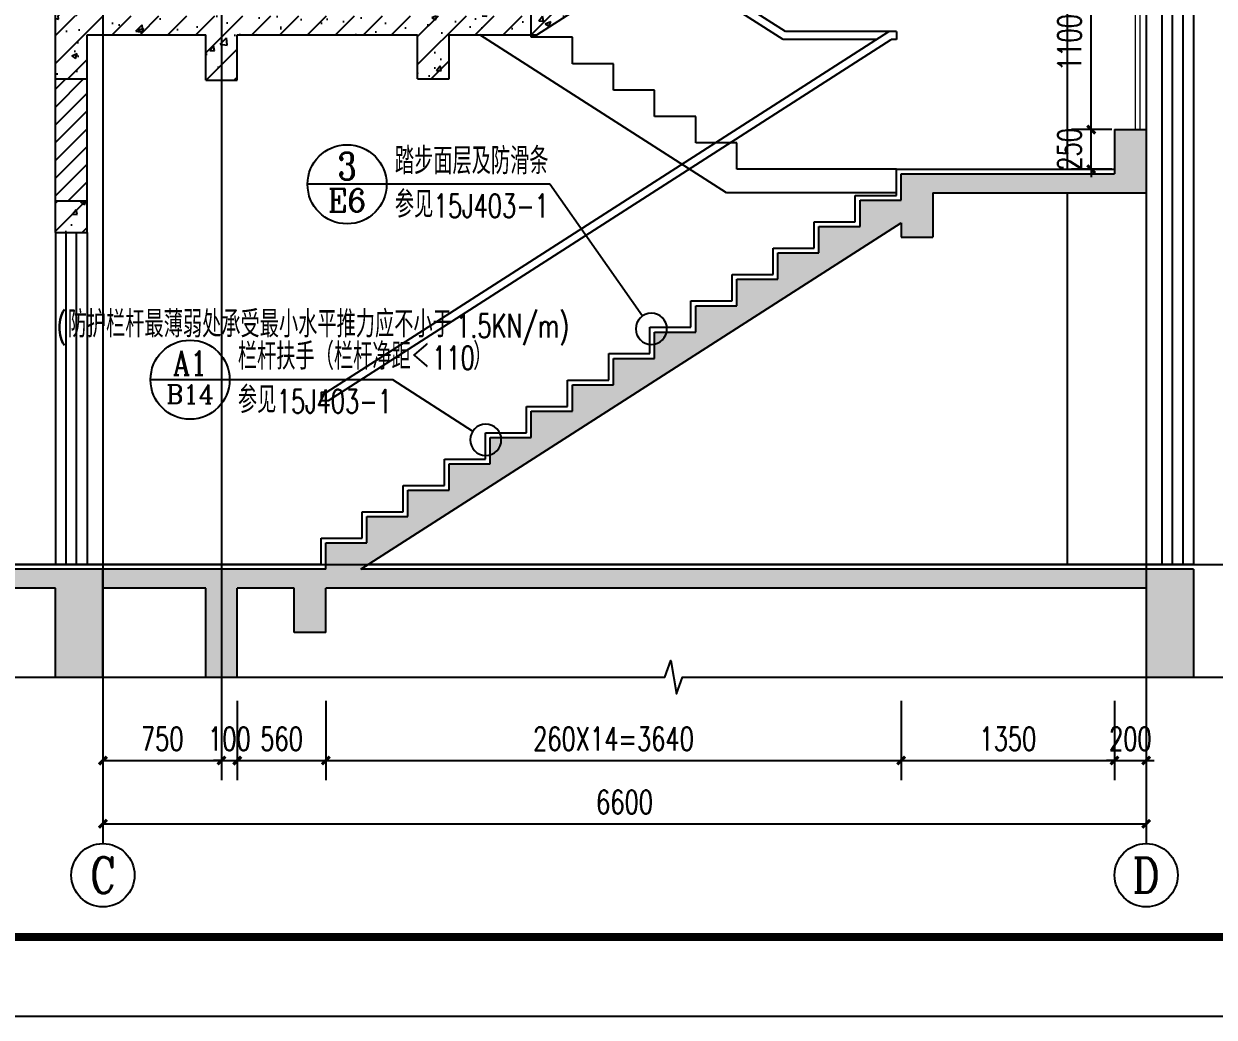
# Model space of a CAD drawing. Extents: x 1738711 to 2346805, y 1189731 to 2516152.
# Drawn here: x 1947826 to 1955357, y 1368210 to 1374490 of the extents above; entities that cross this region are included whole.
import ezdxf
from ezdxf.enums import TextEntityAlignment as Align

# ---------------------------------------------------------------- set-up
doc = ezdxf.new("R2010")
doc.units = 0
doc.header["$LTSCALE"] = 1000
doc.header["$MEASUREMENT"] = 0
doc.linetypes.add('复件 140224通州运河二期售楼部条件图_t3$0$X-ME SHAFT SH$0$X-B2$0$WATER_LINE', pattern=[0])
for name, color, linetype in [('AXIS', 3, 'Continuous'), ('AXIS_TEXT', 7, 'Continuous'), ('DIM_IDEN', 3, 'Continuous'), ('DIM_SYMB', 3, 'Continuous'), ('DOTE', 1, 'Continuous'), ('PUB_DIM', 3, 'Continuous'), ('PUB_HATCH', 8, 'Continuous'), ('PUB_TEXT', 7, 'Continuous'), ('S_E_STAIR', 4, 'Continuous'), ('TK', 4, 'Continuous'), ('WALL', 40, 'Continuous'), ('WINDOW', 144, 'Continuous'), ('切线', 35, 'Continuous'), ('看线', 8, 'Continuous')]:
    doc.layers.add(name, color=color, linetype=linetype)
doc.layers.add('栏杆', color=6, linetype='Continuous', lineweight=15)
doc.styles.add('_TCH_AXIS', font='COMPLEX', dxfattribs={"bigfont": 'GBCBIG'})
doc.styles.add('_TCH_DIM', font='SIMPLEX', dxfattribs={"bigfont": 'GBCBIG'})
doc.styles.add('_TCH_DIM_T3', font='SIMPLEX', dxfattribs={"width": 0.705882, "bigfont": 'GBCBIG'})
doc.styles.add('_TCH_LABEL', font='COMPLEX', dxfattribs={"bigfont": 'GBCBIG'})
doc.styles.add('COMPLEX', font='COMPLEX')
doc.styles.add('宋体', font='SIMSUN.TTF', dxfattribs={"width": 0.75})
doc.dimstyles.new('_TCH_ARCH&&50', dxfattribs={"dimtxt": 148.75, "dimasz": 50, "dimexe": 125, "dimexo": 150, "dimgap": 63.125, "dimtad": 1, "dimdec": 0, "dimzin": 0, "dimdsep": 46, "dimtxsty": '_TCH_DIM_T3', "dimblk": 'ARCHTICK', "dimcen": 0.09, "dimclrt": 7, "dimazin": 2, "dimtfac": 1, "dimtdec": 0, "dimtix": 1, "dimtmove": 2, "dimatfit": 3, "dimfxl": 50, "dimtolj": 1, "dimtzin": 0, "dimarcsym": 0})

# ---------------------------------------------------------------- blocks, each defined once
blk = doc.blocks.new('hjashrtahreahe')
at = {"layer": 'TK', "color": 7, "const_width": 25}
blk.add_lwpolyline([(0, 59400), (84100, 59400), (84100, 0), (0, 0)], close=True, dxfattribs=at)
at = {"layer": 'TK', "color": 3, "const_width": 100}
blk.add_lwpolyline([(2500, 1000), (2500, 58400), (83100, 58400), (83100, 1000)], close=True, dxfattribs=at)
at = {"layer": 'TK', "style": '宋体', "width": 0.75}
for tag, height, p in [('项目负责人', 350, (6003, 57089)), ('专业负责人', 350, (6003, 56224)), ('设计人', 350, (6003, 55419)), ('版号1', 250, (77304, 22193)), ('时间1', 250, (82405, 22193)), ('版号2', 250, (77304, 21593)), ('时间2', 250, (82405, 21593)), ('版号3', 250, (77304, 20993)), ('时间3', 250, (82405, 20993)), ('建筑会签', 0.0001, (78978, 2403)), ('电气会签', 0.0001, (82128, 2403)), ('结构会签', 0.0001, (78978, 1803)), ('暖通会签', 0.0001, (82128, 1803)), ('给排水会签', 0.0001, (78978, 1250)), ('智能化会签', 0.0001, (82128, 1250))]:
    blk.add_attdef(tag, text='', height=height, dxfattribs=at).set_placement(p, align=Align.CENTER)
for tag, p in [('合作设计单位', (80816, 48986)), ('版号说明1', (79854, 22318)), ('版号说明2', (79854, 21718)), ('版号说明3', (79854, 21118)), ('浙江绿储科技有限公司', (80545, 16036)), ('百兆瓦级集中式熔盐储能关键', (80545, 14953)), ('设备研发及制造基地项目', (80545, 14603)), ('1#研发楼', (80545, 13636)), ('图名', (80545, 12436)), ('工程编号', (78978, 11461)), ('子项编号', (82128, 11461)), ('建筑', (78978, 10711)), ('图号', (82128, 10711)), ('施工图', (78978, 9961)), ('2023.03', (82128, 9961)), ('审定', (79353, 8461)), ('审核', (79353, 7711)), ('工程负责', (79353, 6961)), ('专业负责', (79353, 6211)), ('设计', (79353, 5461)), ('制图', (79353, 4711)), ('校对', (79353, 3961))]:
    blk.add_attdef(tag, text='', height=250, dxfattribs=at).set_placement(p, align=Align.MIDDLE_CENTER)
blk = doc.blocks.new('_ArchTick')
at = {"color": 0, "linetype": 'ByBlock', "const_width": 0.4}
blk.add_lwpolyline([(-0.5, -0.5), (0.5, 0.5)], dxfattribs=at)
blk = doc.blocks.new('*D288')
at = {"layer": 'Defpoints', "color": 0, "transparency": 16777216}
for p in [(1954579.4, 1373821.6), (1954859.2, 1373821.6), (1954859.2, 1373571.6)]:
    blk.add_point(p, dxfattribs=at)
at = {"layer": 'PUB_DIM', "color": 0, "lineweight": -2, "transparency": 16777216}
for p, q in [((1954709.2, 1373821.6), (1954454.4, 1373821.6)), ((1954579.4, 1373821.6), (1954579.4, 1373871.6)), ((1954579.4, 1373571.6), (1954579.4, 1373821.6)), ((1954709.2, 1373571.6), (1954454.4, 1373571.6)), ((1954579.4, 1373571.6), (1954579.4, 1373521.6))]:
    blk.add_line(p, q, dxfattribs=at)
at = {"layer": 'PUB_DIM', "color": 0, "lineweight": -2, "transparency": 16777216, "xscale": 50, "yscale": 50, "zscale": 50}
for p, rotation in [((1954579.4, 1373821.6), 270), ((1954579.4, 1373571.6), 90)]:
    blk.add_blockref('_ArchTick', p, dxfattribs=dict(at, rotation=rotation))
at = {"layer": 'PUB_DIM', "color": 7, "transparency": 16777216, "insert": (1954441.9, 1373696.6), "char_height": 148.75, "attachment_point": 5, "rotation": 90, "style": '_TCH_DIM_T3'}
blk.add_mtext('\\A1;250', dxfattribs=at)
blk = doc.blocks.new('*D289')
at = {"layer": 'Defpoints', "color": 0, "transparency": 16777216}
for p in [(1954579.4, 1374921.6), (1954859.2, 1374921.6), (1954859.2, 1373821.6)]:
    blk.add_point(p, dxfattribs=at)
at = {"layer": 'PUB_DIM', "color": 0, "lineweight": -2, "transparency": 16777216}
for p, q in [((1954709.2, 1374921.6), (1954454.4, 1374921.6)), ((1954579.4, 1373821.6), (1954579.4, 1374921.6)), ((1954709.2, 1373821.6), (1954454.4, 1373821.6))]:
    blk.add_line(p, q, dxfattribs=at)
at = {"layer": 'PUB_DIM', "color": 0, "lineweight": -2, "transparency": 16777216, "xscale": 50, "yscale": 50, "zscale": 50}
for p, rotation in [((1954579.4, 1374921.6), 90), ((1954579.4, 1373821.6), 270)]:
    blk.add_blockref('_ArchTick', p, dxfattribs=dict(at, rotation=rotation))
at = {"layer": 'PUB_DIM', "color": 7, "transparency": 16777216, "insert": (1954441.9, 1374371.6), "char_height": 148.75, "attachment_point": 5, "rotation": 90, "style": '_TCH_DIM_T3'}
blk.add_mtext('\\A1;1100', dxfattribs=at)
blk = doc.blocks.new('*D1369')
at = {"layer": 'Defpoints', "color": 0, "transparency": 16777216}
for p in [(1948326.9, 1369833.9), (1954926.9, 1369833.9), (1954926.9, 1369432.4)]:
    blk.add_point(p, dxfattribs=at)
at = {"layer": 'PUB_DIM', "color": 0, "lineweight": -2, "transparency": 16777216}
for p, q in [((1948326.9, 1369683.9), (1948326.9, 1369307.4)), ((1954926.9, 1369683.9), (1954926.9, 1369307.4)), ((1948326.9, 1369432.4), (1954926.9, 1369432.4))]:
    blk.add_line(p, q, dxfattribs=at)
at = {"layer": 'PUB_DIM', "color": 0, "lineweight": -2, "transparency": 16777216, "xscale": 50, "yscale": 50, "zscale": 50, "rotation": 180}
blk.add_blockref('_ArchTick', (1948326.9, 1369432.4), dxfattribs=at)
at = {"layer": 'PUB_DIM', "color": 0, "lineweight": -2, "transparency": 16777216, "xscale": 50, "yscale": 50, "zscale": 50}
blk.add_blockref('_ArchTick', (1954926.9, 1369432.4), dxfattribs=at)
at = {"layer": 'PUB_DIM', "color": 7, "transparency": 16777216, "insert": (1951626.9, 1369569.9), "char_height": 148.75, "attachment_point": 5, "style": '_TCH_DIM_T3'}
blk.add_mtext('\\A1;6600', dxfattribs=at)
blk = doc.blocks.new('*D1370')
at = {"layer": 'Defpoints', "color": 0, "transparency": 16777216}
for p in [(1948326.9, 1370359.2), (1949076.9, 1370359.2), (1949076.9, 1369832.4)]:
    blk.add_point(p, dxfattribs=at)
at = {"layer": 'PUB_DIM', "color": 0, "lineweight": -2, "transparency": 16777216}
for p, q in [((1948326.9, 1370209.2), (1948326.9, 1369707.4)), ((1949076.9, 1370209.2), (1949076.9, 1369707.4)), ((1948326.9, 1369832.4), (1949076.9, 1369832.4))]:
    blk.add_line(p, q, dxfattribs=at)
at = {"layer": 'PUB_DIM', "color": 0, "lineweight": -2, "transparency": 16777216, "xscale": 50, "yscale": 50, "zscale": 50, "rotation": 180}
blk.add_blockref('_ArchTick', (1948326.9, 1369832.4), dxfattribs=at)
at = {"layer": 'PUB_DIM', "color": 0, "lineweight": -2, "transparency": 16777216, "xscale": 50, "yscale": 50, "zscale": 50}
blk.add_blockref('_ArchTick', (1949076.9, 1369832.4), dxfattribs=at)
at = {"layer": 'PUB_DIM', "color": 7, "transparency": 16777216, "insert": (1948701.9, 1369969.9), "char_height": 148.75, "attachment_point": 5, "style": '_TCH_DIM_T3'}
blk.add_mtext('\\A1;750', dxfattribs=at)
blk = doc.blocks.new('*D1371')
at = {"layer": 'Defpoints', "color": 0, "transparency": 16777216}
for p in [(1949076.9, 1370359.2), (1949176.9, 1370359.2), (1949176.9, 1369832.4)]:
    blk.add_point(p, dxfattribs=at)
at = {"layer": 'PUB_DIM', "color": 0, "lineweight": -2, "transparency": 16777216}
for p, q in [((1949076.9, 1370209.2), (1949076.9, 1369707.4)), ((1949176.9, 1370209.2), (1949176.9, 1369707.4)), ((1949076.9, 1369832.4), (1949026.9, 1369832.4)), ((1949076.9, 1369832.4), (1949176.9, 1369832.4)), ((1949176.9, 1369832.4), (1949226.9, 1369832.4))]:
    blk.add_line(p, q, dxfattribs=at)
at = {"layer": 'PUB_DIM', "color": 0, "lineweight": -2, "transparency": 16777216, "xscale": 50, "yscale": 50, "zscale": 50}
blk.add_blockref('_ArchTick', (1949076.9, 1369832.4), dxfattribs=at)
at = {"layer": 'PUB_DIM', "color": 0, "lineweight": -2, "transparency": 16777216, "xscale": 50, "yscale": 50, "zscale": 50, "rotation": 180}
blk.add_blockref('_ArchTick', (1949176.9, 1369832.4), dxfattribs=at)
at = {"layer": 'PUB_DIM', "color": 7, "transparency": 16777216, "insert": (1949126.9, 1369969.9), "char_height": 148.75, "attachment_point": 5, "style": '_TCH_DIM_T3'}
blk.add_mtext('\\A1;100', dxfattribs=at)
blk = doc.blocks.new('*D1372')
at = {"layer": 'Defpoints', "color": 0, "transparency": 16777216}
for p in [(1949176.9, 1370359.2), (1949736.9, 1370359.2), (1949736.9, 1369832.4)]:
    blk.add_point(p, dxfattribs=at)
at = {"layer": 'PUB_DIM', "color": 0, "lineweight": -2, "transparency": 16777216}
for p, q in [((1949176.9, 1370209.2), (1949176.9, 1369707.4)), ((1949736.9, 1370209.2), (1949736.9, 1369707.4)), ((1949176.9, 1369832.4), (1949736.9, 1369832.4))]:
    blk.add_line(p, q, dxfattribs=at)
at = {"layer": 'PUB_DIM', "color": 0, "lineweight": -2, "transparency": 16777216, "xscale": 50, "yscale": 50, "zscale": 50, "rotation": 180}
blk.add_blockref('_ArchTick', (1949176.9, 1369832.4), dxfattribs=at)
at = {"layer": 'PUB_DIM', "color": 0, "lineweight": -2, "transparency": 16777216, "xscale": 50, "yscale": 50, "zscale": 50}
blk.add_blockref('_ArchTick', (1949736.9, 1369832.4), dxfattribs=at)
at = {"layer": 'PUB_DIM', "color": 7, "transparency": 16777216, "insert": (1949456.9, 1369969.9), "char_height": 148.75, "attachment_point": 5, "style": '_TCH_DIM_T3'}
blk.add_mtext('\\A1;560', dxfattribs=at)
blk = doc.blocks.new('*D1373')
at = {"layer": 'Defpoints', "color": 0, "transparency": 16777216}
for p in [(1949736.9, 1370359.2), (1953376.9, 1370359.2), (1953376.9, 1369832.4)]:
    blk.add_point(p, dxfattribs=at)
at = {"layer": 'PUB_DIM', "color": 0, "lineweight": -2, "transparency": 16777216}
for p, q in [((1949736.9, 1370209.2), (1949736.9, 1369707.4)), ((1953376.9, 1370209.2), (1953376.9, 1369707.4)), ((1949736.9, 1369832.4), (1953376.9, 1369832.4))]:
    blk.add_line(p, q, dxfattribs=at)
at = {"layer": 'PUB_DIM', "color": 0, "lineweight": -2, "transparency": 16777216, "xscale": 50, "yscale": 50, "zscale": 50, "rotation": 180}
blk.add_blockref('_ArchTick', (1949736.9, 1369832.4), dxfattribs=at)
at = {"layer": 'PUB_DIM', "color": 0, "lineweight": -2, "transparency": 16777216, "xscale": 50, "yscale": 50, "zscale": 50}
blk.add_blockref('_ArchTick', (1953376.9, 1369832.4), dxfattribs=at)
at = {"layer": 'PUB_DIM', "color": 7, "transparency": 16777216, "insert": (1951556.9, 1369969.9), "char_height": 148.75, "attachment_point": 5, "style": '_TCH_DIM_T3'}
blk.add_mtext('\\A1;260X14=3640', dxfattribs=at)
blk = doc.blocks.new('*D1374')
at = {"layer": 'Defpoints', "color": 0, "transparency": 16777216}
for p in [(1953376.9, 1370359.2), (1954726.9, 1370359.2), (1954726.9, 1369832.4)]:
    blk.add_point(p, dxfattribs=at)
at = {"layer": 'PUB_DIM', "color": 0, "lineweight": -2, "transparency": 16777216}
for p, q in [((1953376.9, 1370209.2), (1953376.9, 1369707.4)), ((1954726.9, 1370209.2), (1954726.9, 1369707.4)), ((1953376.9, 1369832.4), (1954726.9, 1369832.4))]:
    blk.add_line(p, q, dxfattribs=at)
at = {"layer": 'PUB_DIM', "color": 0, "lineweight": -2, "transparency": 16777216, "xscale": 50, "yscale": 50, "zscale": 50, "rotation": 180}
blk.add_blockref('_ArchTick', (1953376.9, 1369832.4), dxfattribs=at)
at = {"layer": 'PUB_DIM', "color": 0, "lineweight": -2, "transparency": 16777216, "xscale": 50, "yscale": 50, "zscale": 50}
blk.add_blockref('_ArchTick', (1954726.9, 1369832.4), dxfattribs=at)
at = {"layer": 'PUB_DIM', "color": 7, "transparency": 16777216, "insert": (1954051.9, 1369969.9), "char_height": 148.75, "attachment_point": 5, "style": '_TCH_DIM_T3'}
blk.add_mtext('\\A1;1350', dxfattribs=at)
blk = doc.blocks.new('*D1375')
at = {"layer": 'Defpoints', "color": 0, "transparency": 16777216}
for p in [(1954726.9, 1370359.2), (1954926.9, 1370359.2), (1954926.9, 1369832.4)]:
    blk.add_point(p, dxfattribs=at)
at = {"layer": 'PUB_DIM', "color": 0, "lineweight": -2, "transparency": 16777216}
for p, q in [((1954726.9, 1370209.2), (1954726.9, 1369707.4)), ((1954926.9, 1370209.2), (1954926.9, 1369707.4)), ((1954726.9, 1369832.4), (1954676.9, 1369832.4)), ((1954726.9, 1369832.4), (1954926.9, 1369832.4)), ((1954926.9, 1369832.4), (1954976.9, 1369832.4))]:
    blk.add_line(p, q, dxfattribs=at)
at = {"layer": 'PUB_DIM', "color": 0, "lineweight": -2, "transparency": 16777216, "xscale": 50, "yscale": 50, "zscale": 50}
blk.add_blockref('_ArchTick', (1954726.9, 1369832.4), dxfattribs=at)
at = {"layer": 'PUB_DIM', "color": 0, "lineweight": -2, "transparency": 16777216, "xscale": 50, "yscale": 50, "zscale": 50, "rotation": 180}
blk.add_blockref('_ArchTick', (1954926.9, 1369832.4), dxfattribs=at)
at = {"layer": 'PUB_DIM', "color": 7, "transparency": 16777216, "insert": (1954826.9, 1369969.9), "char_height": 148.75, "attachment_point": 5, "style": '_TCH_DIM_T3'}
blk.add_mtext('\\A1;200', dxfattribs=at)
blk = doc.blocks.new('_AXISO')
blk.add_circle((0, 0), 0.5)
at = {"layer": 'AXIS_TEXT', "style": 'COMPLEX', "width": 1.041667}
blk.add_attdef('A', text='', height=0.56, dxfattribs=at).set_placement((-0.25, -0.28), (0.25, -0.28), align=Align.FIT)

msp = doc.modelspace()

# ---------------------------------------------------------------- hatches: boundary and pattern name
at = {"layer": 'PUB_HATCH', "linetype": '复件 140224通州运河二期售楼部条件图_t3$0$X-ME SHAFT SH$0$X-B2$0$WATER_LINE'}
h = msp.add_hatch(dxfattribs=at)
h.set_pattern_fill('ANSI31', color=256, scale=50, style=0)
h.set_pattern_definition([(45, (0, 0), (-56.1266008, 56.1266008), [])])
h.paths.add_polyline_path([(1948226.9, 1380171.6), (1948026.9, 1380171.6), (1948026.9, 1377021.6), (1948226.9, 1377021.6)])
h.paths.add_polyline_path([(1948226.9, 1376271.6), (1948026.9, 1376271.6), (1948026.9, 1374541.6), (1948226.9, 1374541.6)])
h.paths.add_polyline_path([(1948226.9, 1374141.6), (1948026.9, 1374141.6), (1948026.9, 1373371.6), (1948226.9, 1373371.6)])
h.paths.add_polyline_path([(1948026.9, 1384821.6), (1948226.9, 1384821.6), (1948226.9, 1387971.6), (1948026.9, 1387971.6)])
h.paths.add_polyline_path([(1948226.9, 1384071.6), (1948026.9, 1384071.6), (1948026.9, 1380921.6), (1948226.9, 1380921.6)])
h.paths.add_polyline_path([(1948026.9, 1392671.6), (1948226.9, 1392671.6), (1948226.9, 1395671.6), (1948026.9, 1395671.6)])
h.paths.add_polyline_path([(1948226.9, 1391871.6), (1948026.9, 1391871.6), (1948026.9, 1388721.6), (1948226.9, 1388721.6)])
h = msp.add_hatch(dxfattribs=at)
h.set_pattern_fill('钢筋混凝土', color=256, scale=50, style=0)
h.set_pattern_definition([(45, (1948134.23, 1373287.23), (-88.3883, 88.3883), []), (50, (1948134.23, 1373287.23), (358.63, -31.376), [37.5, -412.5]), (355, (1948134.23, 1373287.23), (-69.376, 376.096), [30, -330]), (100.4514, (1948164.1, 1373284.6), (289.255, 344.72), [31.87, -350.571]), (46.184, (1948134.23, 1373387.23), (533.62, -82.76), [56.25, -618.75]), (96.6356, (1948178.7, 1373380.33), (467.33, 487.06), [47.805, -525.856]), (351.184, (1948134.23, 1373387.2), (467.33, 487.06), [45, -495]), (21, (1948184.23, 1373362.23), (298.454, -201.309), [37.5, -412.5]), (326, (1948184.23, 1373362.23), (121.658, 362.575), [30, -330]), (71.4514, (1948209.1, 1373345.45), (420.111, 161.265), [31.87, -350.571]), (37.5, (1948134.23, 1373287.23), (6.08, 166.447), [0, -326, 0, -335, 0, -331.25]), (7.5, (1948134.23, 1373287.23), (131.5348, 197.206), [0, -191, 0, -318.5, 0, -126.25]), (327.5, (1948022.73, 1373287.23), (266.9112, -11.2774), [0, -125, 0, -390, 0, -517.5]), (317.5, (1947972.73, 1373287.23), (291.593, 50.0525), [0, -162.5, 0, -259, 0, -367.5])])
h.paths.add_polyline_path([(1948226.9, 1373371.6), (1948026.9, 1373371.6), (1948026.9, 1373171.6), (1948226.9, 1373171.6)])
h.paths.add_polyline_path([(1953376.9, 1375899.1), (1953376.9, 1375808.3), (1953576.9, 1375808.3), (1953576.9, 1376088.3), (1954926.9, 1376088.3), (1954926.9, 1376271.6), (1955226.9, 1376271.6), (1955226.9, 1377171.6), (1955026.9, 1377171.6), (1955026.9, 1377021.6), (1954726.9, 1377021.6), (1954726.9, 1376208.3), (1953376.9, 1376208.3), (1953376.9, 1376041.6), (1953116.9, 1376041.6), (1953116.9, 1375875), (1952856.9, 1375875), (1952856.9, 1375708.3), (1952596.9, 1375708.3), (1952596.9, 1375541.6), (1952336.9, 1375541.6), (1952336.9, 1375375), (1952076.9, 1375375), (1952076.9, 1375208.3), (1951816.9, 1375208.3), (1951816.9, 1375041.6), (1951556.9, 1375041.6), (1951556.9, 1374875), (1951296.9, 1374875), (1951296.9, 1374708.3), (1951036.9, 1374708.3), (1951036.9, 1374541.6), (1948026.9, 1374541.6), (1948026.9, 1374141.6), (1948226.9, 1374141.6), (1948226.9, 1374421.6), (1948976.9, 1374421.6), (1948976.9, 1374133.9), (1949176.9, 1374133.9), (1949176.9, 1374421.6), (1950316.9, 1374421.6), (1950316.9, 1374141.6), (1950516.9, 1374141.6), (1950516.9, 1374421.6), (1951072.1, 1374421.6)])
h = msp.add_hatch(dxfattribs=at)
h.set_pattern_fill('钢筋混凝土', color=256, scale=50, style=0)
h.set_pattern_definition([(45, (0, 0), (-88.3883476, 88.3883476), []), (50, (0, 0), (358.63009, -31.376067), [37.5, -412.5]), (355, (0, 0), (-69.375667, 376.096067), [30, -330]), (100.4514, (29.9, -2.6), (289.25469, 344.71977), [31.870095, -350.571056]), (46.1842, (0, 100), (533.620524, -82.75951), [56.25, -618.75]), (96.6356, (44.47, 93.1), (467.33135, 487.05894), [47.80514, -525.8565]), (351.1842, (0, 100), (467.33097, 487.0593), [45, -495]), (21, (50, 75), (298.453526, -201.309445), [37.5, -412.5]), (326, (50, 75), (121.657666, 362.57502), [30, -330]), (71.4514, (74.87, 58.22), (420.111314, 161.26525), [31.870095, -350.571056]), (37.5, (0, 0), (6.079928, 166.446927), [0, -326, 0, -335, 0, -331.25]), (7.5, (0, 0), (131.534769, 197.205856), [0, -191, 0, -318.5, 0, -126.25]), (327.5, (-111.5, 0), (266.911218, -11.277436), [0, -125, 0, -390, 0, -517.5]), (317.5, (-161.5, 0), (291.593085, 50.052491), [0, -162.5, 0, -259, 0, -367.5])])
h.paths.add_polyline_path([(1948326.9, 1371041.6), (1946990.9, 1371041.6), (1946990.9, 1370921.6), (1948026.9, 1370921.6), (1948026.9, 1370359.2), (1948326.9, 1370359.2), (1948326.9, 1370921.6)])
h.paths.add_polyline_path([(1955226.9, 1371041.6), (1949959.3, 1371041.6), (1953376.9, 1373232.4), (1953376.9, 1373141.6), (1953576.9, 1373141.6), (1953576.9, 1373421.6), (1954926.9, 1373421.6), (1954926.9, 1373821.6), (1954726.9, 1373821.6), (1954726.9, 1373541.6), (1953376.9, 1373541.6), (1953376.9, 1373375), (1953116.9, 1373375), (1953116.9, 1373208.3), (1952856.9, 1373208.3), (1952856.9, 1373041.6), (1952596.9, 1373041.6), (1952596.9, 1372875), (1952336.9, 1372875), (1952336.9, 1372708.3), (1952076.9, 1372708.3), (1952076.9, 1372541.6), (1951816.9, 1372541.6), (1951816.9, 1372375), (1951556.9, 1372375), (1951556.9, 1372208.3), (1951296.9, 1372208.3), (1951296.9, 1372041.6), (1951036.9, 1372041.6), (1951036.9, 1371875), (1950776.9, 1371875), (1950776.9, 1371708.3), (1950516.9, 1371708.3), (1950516.9, 1371541.6), (1950256.9, 1371541.6), (1950256.9, 1371375), (1949996.9, 1371375), (1949996.9, 1371208.3), (1949736.9, 1371208.3), (1949736.9, 1371041.6), (1948326.9, 1371041.6), (1948326.9, 1370921.6), (1948976.9, 1370921.6), (1948976.9, 1370359.2), (1949176.9, 1370359.2), (1949176.9, 1370921.6), (1949536.9, 1370921.6), (1949536.9, 1370641.6), (1949736.9, 1370641.6), (1949736.9, 1370921.6), (1954926.9, 1370921.6), (1954926.9, 1370359.2), (1955226.9, 1370359.2)])

# ---------------------------------------------------------------- linework, layer by layer
at = {"layer": 'AXIS'}
for p, q in [((1948326.9, 1370198), (1948326.9, 1369307.4)), ((1954926.9, 1370198), (1954926.9, 1369307.4))]:
    msp.add_line(p, q, dxfattribs=at)
at = {"layer": 'DIM_IDEN'}
for p, q in [((1950121.4, 1373475.9), (1949621.4, 1373475.9)), ((1951153.9, 1373475.9), (1950121.4, 1373475.9)), ((1951739.8, 1372642.4), (1951153.9, 1373475.9)), ((1949128.2, 1372240.3), (1948628.2, 1372240.3)), ((1950160.7, 1372240.3), (1949128.2, 1372240.3)), ((1950665.7, 1371914.1), (1950160.7, 1372240.3))]:
    msp.add_line(p, q, dxfattribs=at)
for points in [[(1951895.4, 1372561.6, 1), (1951697.9, 1372561.6, 1)], [(1950847.4, 1371860.5, 1), (1950649.9, 1371860.5, 1)]]:
    msp.add_lwpolyline(points, format="xyb", close=True, dxfattribs=at)
for centre in [(1949871.4, 1373475.9), (1948878.2, 1372240.3)]:
    msp.add_circle(centre, 250, dxfattribs=at)
at = {"layer": 'DIM_SYMB'}
msp.add_lwpolyline([(1946519.6, 1370359.2), (1951880.9, 1370359.2), (1951919.1, 1370464.2), (1951956.1, 1370254.2), (1951993.4, 1370359.2), (1957354.7, 1370359.2)], dxfattribs=at)
at = {"layer": 'DOTE'}
for p, q in [((1948326.9, 1397223.8), (1948326.9, 1370014.9)), ((1949076.9, 1397223.8), (1949076.9, 1370014.9)), ((1954926.9, 1397223.8), (1954926.9, 1370014.9)), ((1946216.3, 1371071.6), (1957770.6, 1371071.6))]:
    msp.add_line(p, q, dxfattribs=at)
at = {"layer": 'S_E_STAIR'}
for p, q in [((1952629.5, 1374390.7), (1951826.7, 1374905.4)), ((1952644.3, 1374441.2), (1951873.5, 1374935.4)), ((1951036.9, 1374405), (1951036.9, 1374571.6)), ((1949739.5, 1372159.2), (1953299.5, 1374441.2)), ((1952271.7, 1373421.6), (1950711.7, 1374421.6)), ((1953346.9, 1374441.2), (1952644.3, 1374441.2)), ((1953346.9, 1374441.2), (1953346.9, 1374390.7)), ((1949754.3, 1372108.7), (1953314.3, 1374390.7)), ((1951296.9, 1374405), (1951036.9, 1374405)), ((1951296.9, 1374238.3), (1951296.9, 1374405)), ((1953220.7, 1374390.7), (1952629.5, 1374390.7)), ((1953346.9, 1374390.7), (1953314.3, 1374390.7)), ((1951556.9, 1374238.3), (1951296.9, 1374238.3)), ((1951556.9, 1374071.6), (1951556.9, 1374238.3)), ((1951816.9, 1374071.6), (1951556.9, 1374071.6)), ((1951816.9, 1373905), (1951816.9, 1374071.6)), ((1952076.9, 1373905), (1951816.9, 1373905)), ((1952076.9, 1373738.3), (1952076.9, 1373905)), ((1952336.9, 1373738.3), (1952076.9, 1373738.3)), ((1952336.9, 1373571.6), (1952336.9, 1373738.3)), ((1953346.9, 1373571.6), (1952336.9, 1373571.6)), ((1953346.9, 1373421.6), (1952271.7, 1373421.6))]:
    msp.add_line(p, q, dxfattribs=at)
msp.add_lwpolyline([(1949739.5, 1372159.2), (1949706.9, 1372159.2), (1949706.9, 1372108.7), (1949754.3, 1372108.7)], dxfattribs=at)
at = {"layer": 'WALL'}
for p, q in [((1948026.9, 1373171.6), (1948026.9, 1376901.6)), ((1951072.1, 1374421.6), (1953376.9, 1375899.1)), ((1948226.9, 1373171.6), (1948226.9, 1374421.6)), ((1948226.9, 1374421.6), (1948976.9, 1374421.6)), ((1948976.9, 1374133.9), (1948976.9, 1374421.6)), ((1949176.9, 1374133.9), (1949176.9, 1374421.6)), ((1949176.9, 1374421.6), (1950316.9, 1374421.6)), ((1950316.9, 1374141.6), (1950316.9, 1374421.6)), ((1950516.9, 1374141.6), (1950516.9, 1374421.6)), ((1950516.9, 1374421.6), (1951072.1, 1374421.6)), ((1948026.9, 1374141.6), (1948226.9, 1374141.6)), ((1948976.9, 1374133.9), (1949176.9, 1374133.9)), ((1950316.9, 1374141.6), (1950516.9, 1374141.6)), ((1954726.9, 1373821.6), (1954926.9, 1373821.6)), ((1954726.9, 1373821.6), (1954726.9, 1373541.6)), ((1954926.9, 1373821.6), (1954926.9, 1373421.6)), ((1953376.9, 1373541.6), (1954726.9, 1373541.6)), ((1953376.9, 1373375), (1953376.9, 1373541.6)), ((1948026.9, 1373371.6), (1948226.9, 1373371.6)), ((1953116.9, 1373208.3), (1953116.9, 1373375)), ((1953116.9, 1373375), (1953376.9, 1373375)), ((1953576.9, 1373421.6), (1954926.9, 1373421.6)), ((1953576.9, 1373421.6), (1953576.9, 1373141.6)), ((1949959.3, 1371041.6), (1953376.9, 1373232.4)), ((1952856.9, 1373041.6), (1952856.9, 1373208.3)), ((1952856.9, 1373208.3), (1953116.9, 1373208.3)), ((1953376.9, 1373232.4), (1953376.9, 1373141.6)), ((1948026.9, 1373171.6), (1948226.9, 1373171.6)), ((1953376.9, 1373141.6), (1953576.9, 1373141.6)), ((1952596.9, 1372875), (1952596.9, 1373041.6)), ((1952596.9, 1373041.6), (1952856.9, 1373041.6)), ((1952336.9, 1372708.3), (1952336.9, 1372875)), ((1952336.9, 1372875), (1952596.9, 1372875)), ((1952076.9, 1372541.6), (1952076.9, 1372708.3)), ((1952076.9, 1372708.3), (1952336.9, 1372708.3)), ((1951816.9, 1372375), (1951816.9, 1372541.6)), ((1951816.9, 1372541.6), (1952076.9, 1372541.6)), ((1951556.9, 1372208.3), (1951556.9, 1372375)), ((1951556.9, 1372375), (1951816.9, 1372375)), ((1951296.9, 1372041.6), (1951296.9, 1372208.3)), ((1951296.9, 1372208.3), (1951556.9, 1372208.3)), ((1951036.9, 1371875), (1951036.9, 1372041.6)), ((1951036.9, 1372041.6), (1951296.9, 1372041.6)), ((1950776.9, 1371708.3), (1950776.9, 1371875)), ((1950776.9, 1371875), (1951036.9, 1371875)), ((1950516.9, 1371541.6), (1950516.9, 1371708.3)), ((1950516.9, 1371708.3), (1950776.9, 1371708.3)), ((1950256.9, 1371375), (1950256.9, 1371541.6)), ((1950256.9, 1371541.6), (1950516.9, 1371541.6)), ((1949996.9, 1371208.3), (1949996.9, 1371375)), ((1949996.9, 1371375), (1950256.9, 1371375)), ((1949736.9, 1371041.6), (1949736.9, 1371208.3)), ((1949736.9, 1371208.3), (1949996.9, 1371208.3)), ((1949736.9, 1371041.6), (1946990.9, 1371041.6)), ((1948326.9, 1370359.2), (1948326.9, 1371041.6)), ((1955226.9, 1371041.6), (1949959.3, 1371041.6)), ((1955226.9, 1371041.6), (1955226.9, 1370359.2)), ((1948026.9, 1370921.6), (1946990.9, 1370921.6)), ((1948026.9, 1370359.2), (1948026.9, 1370921.6)), ((1948976.9, 1370921.6), (1948326.9, 1370921.6)), ((1948326.9, 1370359.2), (1948326.9, 1370921.6)), ((1948976.9, 1370359.2), (1948976.9, 1370921.6)), ((1949176.9, 1370359.2), (1949176.9, 1370921.6)), ((1949536.9, 1370921.6), (1949176.9, 1370921.6)), ((1949536.9, 1370641.6), (1949536.9, 1370921.6)), ((1954926.9, 1370921.6), (1949736.9, 1370921.6)), ((1949736.9, 1370641.6), (1949736.9, 1370921.6)), ((1954926.9, 1370921.6), (1954926.9, 1370359.2)), ((1949736.9, 1370641.6), (1949536.9, 1370641.6))]:
    msp.add_line(p, q, dxfattribs=at)
at = {"layer": 'WINDOW'}
for p, q in [((1955026.9, 1376271.6), (1955026.9, 1371071.6)), ((1955093.6, 1371071.6), (1955093.6, 1376271.6)), ((1955160.2, 1371071.6), (1955160.2, 1376271.6)), ((1955226.9, 1376271.6), (1955226.9, 1371071.6)), ((1948026.9, 1373171.6), (1948026.9, 1371071.6)), ((1948093.6, 1371071.6), (1948093.6, 1373171.6)), ((1948160.2, 1371071.6), (1948160.2, 1373171.6)), ((1948226.9, 1373171.6), (1948226.9, 1371071.6))]:
    msp.add_line(p, q, dxfattribs=at)
at = {"layer": '切线'}
for p, q in [((1953346.9, 1373571.6), (1954726.9, 1373571.6)), ((1953346.9, 1373405), (1953346.9, 1373571.6)), ((1953086.9, 1373238.3), (1953086.9, 1373405)), ((1953086.9, 1373405), (1953346.9, 1373405)), ((1952826.9, 1373071.6), (1952826.9, 1373238.3)), ((1952826.9, 1373238.3), (1953086.9, 1373238.3)), ((1952566.9, 1372905), (1952566.9, 1373071.6)), ((1952566.9, 1373071.6), (1952826.9, 1373071.6)), ((1952306.9, 1372738.3), (1952306.9, 1372905)), ((1952306.9, 1372905), (1952566.9, 1372905)), ((1952046.9, 1372571.6), (1952046.9, 1372738.3)), ((1952046.9, 1372738.3), (1952306.9, 1372738.3)), ((1951786.9, 1372405), (1951786.9, 1372571.6)), ((1951786.9, 1372571.6), (1952046.9, 1372571.6)), ((1951526.9, 1372238.3), (1951526.9, 1372405)), ((1951526.9, 1372405), (1951786.9, 1372405)), ((1951266.9, 1372071.6), (1951266.9, 1372238.3)), ((1951266.9, 1372238.3), (1951526.9, 1372238.3)), ((1951006.9, 1371905), (1951006.9, 1372071.6)), ((1951006.9, 1372071.6), (1951266.9, 1372071.6)), ((1950746.9, 1371738.3), (1950746.9, 1371905)), ((1950746.9, 1371905), (1951006.9, 1371905)), ((1950486.9, 1371571.6), (1950486.9, 1371738.3)), ((1950486.9, 1371738.3), (1950746.9, 1371738.3)), ((1950226.9, 1371405), (1950226.9, 1371571.6)), ((1950226.9, 1371571.6), (1950486.9, 1371571.6)), ((1949966.9, 1371238.3), (1949966.9, 1371405)), ((1949966.9, 1371405), (1950226.9, 1371405)), ((1949706.9, 1371071.6), (1949706.9, 1371238.3)), ((1949706.9, 1371238.3), (1949966.9, 1371238.3)), ((1949706.9, 1371071.6), (1946990.9, 1371071.6)), ((1955226.9, 1371071.6), (1950006.1, 1371071.6))]:
    msp.add_line(p, q, dxfattribs=at)
at = {"layer": '栏杆', "color": 6, "ltscale": 100}
msp.add_line((1954859.2, 1373821.6), (1954859.2, 1374861.6), dxfattribs=at)
msp.add_lwpolyline([(1954889.2, 1373821.6), (1954889.2, 1374861.6)], dxfattribs=at)
at = {"layer": '看线'}
for p, q in [((1954426.9, 1376088.3), (1954426.9, 1373571.6)), ((1954426.9, 1373421.6), (1954426.9, 1371071.6))]:
    msp.add_line(p, q, dxfattribs=at)

# ---------------------------------------------------------------- block references
at = {"xscale": 0.5, "yscale": 0.5, "zscale": 0.5}
msp.add_blockref('hjashrtahreahe', (1939883.1, 1368216), dxfattribs=at)
at = {"layer": 'AXIS'}
ref = msp.add_blockref('_AXISO', (1948326.9, 1369107.4), dxfattribs=dict(at, xscale=400, yscale=400, zscale=400))
ref.add_attrib('A', 'C', dxfattribs={"layer": 'AXIS_TEXT', "ltscale": 0.5, "height": 227.8, "style": '_TCH_AXIS'}).set_placement((1948245.5, 1368993.5), (1948408.3, 1368993.5), align=Align.FIT)
ref = msp.add_blockref('_AXISO', (1954926.9, 1369107.4), dxfattribs=dict(at, xscale=400, yscale=400, zscale=400))
ref.add_attrib('A', 'D', dxfattribs={"layer": 'AXIS_TEXT', "ltscale": 0.5, "height": 217.6, "style": '_TCH_AXIS'}).set_placement((1954838.8, 1368998.6), (1955015, 1368998.6), align=Align.FIT)

# ---------------------------------------------------------------- texts
at = {"layer": 'DIM_IDEN', "color": 7, "style": '_TCH_DIM', "width": 0.705882}
for s, height, p in [('(', 148.8, (1948033.7, 1372507.4)), ('1.5KN/m)', 148.75, (1950561.2, 1372507.4))]:
    msp.add_text(s, height=height, dxfattribs=at).set_placement(p)
at = {"layer": 'DIM_IDEN', "color": 7, "style": '_TCH_DIM'}
msp.add_text('防护栏杆最薄弱处承受最小水平推力应不小于', height=168.794, dxfattribs=at).set_placement((1948103.7, 1372507.4))
at = {"layer": 'PUB_TEXT', "color": 7, "style": '_TCH_LABEL'}
for s, height, p, p2 in [('3', 174, (1949813.4, 1373503.5), (1949929.4, 1373503.5)), ('E6', 144.93, (1949750.6, 1373301.4), (1949992.2, 1373301.4)), ('A1', 152.49, (1948769.3, 1372269.3), (1948987.1, 1372269.3)), ('B14', 119.47, (1948727.4, 1372088.8), (1949029, 1372088.8))]:
    msp.add_text(s, height=height, dxfattribs=at).set_placement(p, p2, align=Align.FIT)
at = {"layer": 'PUB_TEXT', "color": 7, "style": '_TCH_DIM'}
for s, height, p in [('踏步面层及防滑条', 168.79, (1950173.9, 1373539.5)), ('参见', 168.79, (1950173.9, 1373265.1)), ('栏杆扶手（栏杆净距＜', 168.79, (1949180.7, 1372303.9)), ('）', 168.8, (1950669.4, 1372303.9)), ('参见', 168.79, (1949180.7, 1372029.5))]:
    msp.add_text(s, height=height, dxfattribs=at).set_placement(p)
at = {"layer": 'PUB_TEXT', "color": 7, "style": '_TCH_DIM', "width": 0.705882}
for s, p in [('15J403-1', (1950419.7, 1373265.1)), ('110', (1950409.4, 1372303.9)), ('15J403-1', (1949426.5, 1372029.5))]:
    msp.add_text(s, height=148.75, dxfattribs=at).set_placement(p)

# ---------------------------------------------------------------- dimensions: what is measured, and where the dimension line sits
at = {"layer": 'PUB_DIM'}
for p1, p2, distance, picture, middle in [((1954859.2, 1373821.6), (1954859.2, 1374921.6), 279.8, '*D289', (1954441.9, 1374371.6)), ((1954859.2, 1373571.6), (1954859.2, 1373821.6), 279.8, '*D288', (1954441.9, 1373696.6)), ((1948326.9, 1370359.2), (1949076.9, 1370359.2), -526.8, '*D1370', (1948701.9, 1369969.9)), ((1949076.9, 1370359.2), (1949176.9, 1370359.2), -526.8, '*D1371', (1949126.9, 1369969.9)), ((1949176.9, 1370359.2), (1949736.9, 1370359.2), -526.8, '*D1372', (1949456.9, 1369969.9)), ((1953376.9, 1370359.2), (1954726.9, 1370359.2), -526.8, '*D1374', (1954051.9, 1369969.9)), ((1954726.9, 1370359.2), (1954926.9, 1370359.2), -526.8, '*D1375', (1954826.9, 1369969.9)), ((1948326.9, 1369833.9), (1954926.9, 1369833.9), -401.5, '*D1369', (1951626.9, 1369569.9))]:
    dim = msp.add_aligned_dim(p1=p1, p2=p2, distance=distance, dimstyle='_TCH_ARCH&&50', dxfattribs=at)
    dim.commit()
    dim.dimension.update_dxf_attribs({"geometry": picture, "text_midpoint": middle})
dim = msp.add_aligned_dim(p1=(1949736.9, 1370359.2), p2=(1953376.9, 1370359.2), distance=-526.8, text='260X14=3640', dimstyle='_TCH_ARCH&&50', dxfattribs=at)
dim.commit()
dim.dimension.update_dxf_attribs({"geometry": '*D1373', "text_midpoint": (1951556.9, 1369969.9)})

doc.saveas('drawing.dxf')
